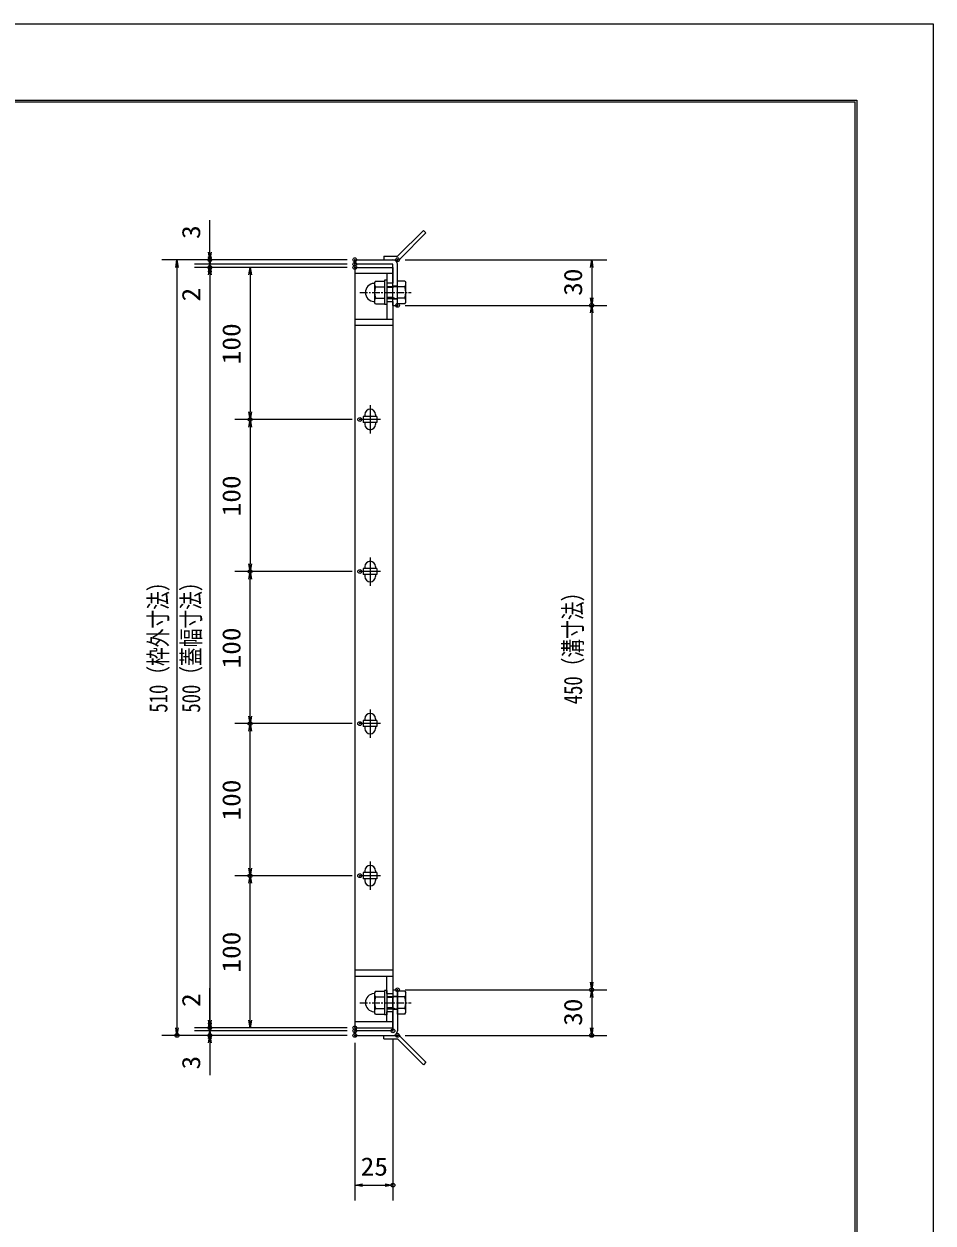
# Model space of a CAD drawing. Units: millimetres, scale not verified. Extents: x -1050 to 1050, y -742 to 742.
# Drawn here: x 453 to 1050, y -46 to 742 of the extents above; entities that cross this region are included whole.
import ezdxf
from ezdxf.enums import TextEntityAlignment as Align

# ---------------------------------------------------------------- set-up
doc = ezdxf.new("R2010")
doc.units = ezdxf.units.MM
doc.header["$LTSCALE"] = 5
doc.header["$PDMODE"] = 32
doc.header["$PDSIZE"] = 2.5
doc.linetypes.add('CHAIN1', pattern=[8, 5, -1, 1, -1])
for name, color, linetype, lineweight in [('0-0_7-図\u3000枠', 4, 'Continuous', 9), ('0-1_寸法注釈', 2, 'Continuous', 9), ('0-2_蓋', 5, 'Continuous', 9), ('0-3_0', 2, 'Continuous', 9), ('0-4_DEFPOINTS', 134, 'Continuous', 9), ('0-7_中心線', 6, 'CHAIN1', 9), ('0-8_締付部品', 7, 'Continuous', 9), ('0-9_枠', 7, 'Continuous', 9), ('0-B_アンカー', 7, 'Continuous', 9)]:
    doc.layers.add(name, color=color, linetype=linetype, lineweight=lineweight)
doc.styles.add('ＭＳ ゴシック', font='')
doc.styles.get('ＭＳ ゴシック').set_extended_font_data('MS Gothic')

# ---------------------------------------------------------------- blocks, each defined once
blk = doc.blocks.new('_OPEN')
at = {"layer": '0-3_0'}
blk.add_line((0, 0), (-5, 0), dxfattribs=at)
blk.add_lwpolyline([(-5, 0.833), (0, 0), (-5, -0.833)], dxfattribs=at)
blk = doc.blocks.new('A$C4F066A7F')
at = {"layer": '0-B_アンカー'}
for p, q in [((0, 96.52), (45.24, 96.52)), ((0, 85.02), (0, 96.52)), ((0, 85.02), (45.24, 85.02)), ((130.26, 0), (45.24, 85.02)), ((138.39, 8.13), (53.37, 93.15)), ((138.39, 8.13), (130.26, 0))]:
    blk.add_line(p, q, dxfattribs=at)
blk.add_arc((45.24, 85.02), 11.5, 45, 90, dxfattribs=at)
blk = doc.blocks.new('A$C6EB770D1')
at = {"layer": '0-B_アンカー'}
for p, q in [((130.257, 96.52), (45.237, 11.5)), ((138.388, 88.388), (53.368, 3.368)), ((138.388, 88.388), (130.257, 96.52)), ((0, 11.5), (45.237, 11.5)), ((0, 11.5), (0, 0)), ((0, 0), (45.237, 0))]:
    blk.add_line(p, q, dxfattribs=at)
blk.add_arc((45.237, 11.5), 11.5, 270, 315, dxfattribs=at)
blk = doc.blocks.new('A$C137235B9')
at = {"layer": '0-8_締付部品'}
for p, q in [((80.467, 80), (80.467, 0)), ((88.467, 80), (80.467, 80)), ((88.467, 80), (88.467, 0)), ((50.87, 77.528), (47.967, 72.5)), ((47.967, 72.5), (47.967, 7.5)), ((50.87, 77.528), (80.467, 77.528)), ((50.87, 58.764), (80.467, 58.764)), ((88.467, 60), (123.467, 60)), ((108.467, 56.615), (88.467, 56.615)), ((114.33, 60), (108.467, 56.615)), ((108.467, 20), (108.467, 60)), ((123.467, 2.472), (123.467, 77.528)), ((148.064, 77.528), (123.467, 77.528)), ((148.064, 58.764), (123.467, 58.764)), ((148.064, 77.528), (150.967, 72.5)), ((150.967, 7.5), (150.967, 72.5)), ((50.87, 2.472), (47.967, 7.5)), ((50.87, 21.236), (80.467, 21.236)), ((50.87, 2.472), (80.467, 2.472)), ((88.467, 0), (80.467, 0)), ((108.467, 23.385), (88.467, 23.385)), ((88.467, 20), (123.467, 20)), ((114.33, 20), (108.467, 23.385)), ((148.064, 21.236), (123.467, 21.236)), ((148.064, 2.472), (123.467, 2.472)), ((148.064, 2.472), (150.967, 7.5))]:
    blk.add_line(p, q, dxfattribs=at)
at = {"layer": '0-8_締付部品', "color": 6, "linetype": 'CHAIN1'}
blk.add_line((0, 40), (167.946, 40), dxfattribs=at)
at = {"layer": '0-8_締付部品'}
for centre, radius, start, end in [((47.967, 40), 30, 92.7294, 267.2706), ((46.467, 71.464), 1.5, 272.7294, 0), ((64.58, 68.146), 16.613, 180, 214.38425), ((110.064, 40), 62.097, 162.41205, 197.58795), ((134.354, 68.146), 16.613, 325.61575, 0), ((88.87, 40), 62.097, 342.41205, 17.58795), ((46.467, 8.536), 1.5, 0, 87.2706), ((64.58, 11.854), 16.613, 145.61575, 180), ((134.354, 11.854), 16.613, 0, 34.38425)]:
    blk.add_arc(centre, radius, start, end, dxfattribs=at)
at = {"layer": '0-9_枠'}
for p, q in [((108.467, 61.25), (123.467, 61.25)), ((108.467, 18.75), (123.467, 18.75))]:
    blk.add_line(p, q, dxfattribs=at)

msp = doc.modelspace()

# ---------------------------------------------------------------- linework, layer by layer
at = {"layer": '0-0_7-図\u3000枠'}
for p in [(-973.75, 691.25), (998.75, -691.25)]:
    msp.add_line(p, (998.75, 691.25), dxfattribs=at)
msp.add_lwpolyline([(-975, 692.5), (1000, 692.5), (1000, -692.5)], dxfattribs=at)
at = {"layer": '0-1_寸法注釈'}
for p, q in [((574.681, 592.475), (574.681, 613.588)), ((574.681, 589.475), (574.681, 594.475)), ((665.063, 587.475), (543.149, 587.475)), ((665.063, 587.475), (564.681, 587.475)), ((665.063, 584.475), (564.681, 584.475)), ((665.063, 584.475), (564.681, 584.475)), ((574.681, 584.475), (574.681, 587.475)), ((574.681, 584.475), (574.681, 582.475)), ((703.11, 587.475), (835.677, 587.475)), ((553.149, 582.475), (553.149, 82.475)), ((665.063, 582.475), (564.681, 582.475)), ((665.063, 582.475), (564.681, 582.475)), ((574.681, 579.475), (574.681, 574.475)), ((574.681, 577.475), (574.681, 556.362)), ((574.681, 577.475), (574.681, 87.475)), ((665.063, 582.475), (591.181, 582.475)), ((601.181, 577.475), (601.181, 487.475)), ((825.677, 582.475), (825.677, 562.475)), ((703.11, 557.475), (835.677, 557.475)), ((703.11, 557.475), (835.677, 557.475)), ((825.677, 552.475), (825.677, 112.475)), ((668.253, 482.475), (591.181, 482.475)), ((668.253, 482.475), (591.181, 482.475)), ((601.181, 477.475), (601.181, 387.475)), ((668.253, 382.475), (591.181, 382.475)), ((668.253, 382.475), (591.181, 382.475)), ((601.181, 287.475), (601.181, 377.475)), ((668.253, 282.475), (591.181, 282.475)), ((668.253, 282.475), (591.181, 282.475)), ((601.181, 187.475), (601.181, 277.475)), ((668.253, 182.475), (591.181, 182.475)), ((668.253, 182.475), (591.181, 182.475)), ((601.181, 87.475), (601.181, 177.475)), ((574.681, 87.475), (574.681, 108.588)), ((703.063, 107.475), (835.677, 107.475)), ((703.063, 107.475), (835.677, 107.475)), ((825.677, 102.475), (825.677, 82.475)), ((574.681, 85.475), (574.681, 90.475)), ((665.063, 82.475), (564.681, 82.475)), ((665.063, 82.475), (564.681, 82.475)), ((665.063, 80.475), (564.681, 80.475)), ((665.063, 80.475), (564.681, 80.475)), ((574.681, 80.475), (574.681, 82.475)), ((574.681, 80.475), (574.681, 77.475)), ((665.063, 82.475), (591.181, 82.475)), ((665.063, 77.475), (543.149, 77.475)), ((665.063, 77.475), (564.681, 77.475)), ((574.681, 75.475), (574.681, 70.475)), ((574.681, 72.475), (574.681, 51.362)), ((670.063, 72.475), (670.063, -31.047)), ((695.063, 75.475), (695.063, -31.047)), ((703.11, 77.475), (835.677, 77.475)), ((675.063, -21.047), (690.063, -21.047))]:
    msp.add_line(p, q, dxfattribs=at)
at = {"layer": '0-2_蓋'}
for p, q in [((670.063, 582.475), (670.063, 82.475)), ((670.063, 582.475), (695.063, 582.475)), ((695.063, 578.475), (670.063, 578.475)), ((691.063, 578.475), (691.063, 571.978)), ((695.063, 582.475), (695.063, 571.978)), ((695.063, 571.978), (691.063, 571.978)), ((691.063, 559.978), (695.063, 559.978)), ((691.063, 559.978), (691.063, 548.475)), ((695.063, 559.978), (695.063, 104.972)), ((670.063, 548.475), (695.063, 548.475)), ((670.063, 544.475), (695.063, 544.475)), ((675.563, 484.475), (675.563, 480.475)), ((684.563, 484.475), (675.563, 484.475)), ((676.563, 485.725), (676.563, 484.475)), ((683.563, 485.725), (683.563, 484.475)), ((684.563, 484.475), (684.563, 480.475)), ((684.563, 480.475), (675.563, 480.475)), ((676.563, 480.475), (676.563, 479.225)), ((683.563, 480.475), (683.563, 479.225)), ((675.563, 384.475), (675.563, 380.475)), ((684.563, 384.475), (675.563, 384.475)), ((684.563, 380.475), (675.563, 380.475)), ((676.563, 385.725), (676.563, 384.475)), ((676.563, 380.475), (676.563, 379.225)), ((683.563, 385.725), (683.563, 384.475)), ((683.563, 380.475), (683.563, 379.225)), ((684.563, 384.475), (684.563, 380.475)), ((676.563, 285.725), (676.563, 284.475)), ((683.563, 285.725), (683.563, 284.475)), ((684.563, 284.475), (684.563, 280.475)), ((684.563, 280.475), (675.563, 280.475)), ((676.563, 280.475), (676.563, 279.225)), ((683.563, 280.475), (683.563, 279.225)), ((676.563, 185.725), (676.563, 184.475)), ((683.563, 185.725), (683.563, 184.475)), ((684.563, 184.475), (684.563, 180.475)), ((684.563, 180.475), (675.563, 180.475)), ((676.563, 180.475), (676.563, 179.225)), ((683.563, 180.475), (683.563, 179.225)), ((670.063, 120.475), (695.063, 120.475)), ((670.063, 116.475), (695.063, 116.475)), ((691.063, 104.972), (691.063, 116.475)), ((691.063, 104.972), (695.063, 104.972)), ((695.063, 92.972), (691.063, 92.972)), ((691.063, 86.475), (691.063, 92.972)), ((695.063, 82.475), (695.063, 92.972)), ((695.063, 86.475), (670.063, 86.475)), ((670.063, 82.475), (695.063, 82.475))]:
    msp.add_line(p, q, dxfattribs=at)
for points in [[(684.563, 284.475), (675.563, 284.475), (675.563, 280.475)], [(684.563, 184.475), (675.563, 184.475), (675.563, 180.475)]]:
    msp.add_lwpolyline(points, dxfattribs=at)
for centre, start, end in [((680.063, 485.725), 0, 180), ((680.063, 479.225), 180, 0), ((680.063, 385.725), 0, 180), ((680.063, 379.225), 180, 0), ((680.063, 285.725), 0, 180), ((680.063, 279.225), 180, 0), ((680.063, 185.725), 0, 180), ((680.063, 179.225), 180, 0)]:
    msp.add_arc(centre, 3.5, start, end, dxfattribs=at)
at = {"layer": '0-2_蓋', "color": 7}
for p in [(670.063, 582.475), (670.063, 82.475)]:
    msp.add_point(p, dxfattribs=at)
at = {"layer": '0-4_DEFPOINTS'}
msp.add_lwpolyline([(-1050, -742.5), (-1050, 742.5), (1050, 742.5), (1050, -742.5)], close=True, dxfattribs=at)
for p in [(574.681, 587.475), (574.681, 582.475), (670.063, 587.475), (670.063, 584.475), (670.063, 582.475), (670.063, 582.475), (698.11, 587.475), (698.11, 557.475), (825.677, 557.475), (601.181, 482.475), (673.253, 482.475), (601.181, 382.475), (601.181, 382.475), (673.253, 382.475), (673.253, 382.475), (601.181, 282.475), (673.253, 282.475), (601.181, 182.475), (673.253, 182.475), (698.063, 107.475), (825.677, 107.475), (574.681, 82.475), (670.063, 82.475), (670.063, 82.475), (670.063, 80.475), (670.063, 80.475), (695.063, 80.475), (553.149, 77.475), (574.681, 77.475), (670.063, 77.475), (670.063, 77.475), (698.11, 77.475), (825.677, 77.475), (695.063, -21.047)]:
    msp.add_point(p, dxfattribs=at)
at = {"layer": '0-7_中心線'}
for p, q in [((680.063, 491.775), (680.063, 473.175)), ((686.872, 482.475), (673.253, 482.475)), ((680.063, 391.775), (680.063, 373.175)), ((686.872, 382.475), (673.253, 382.475)), ((680.063, 291.775), (680.063, 273.175)), ((686.872, 282.475), (673.253, 282.475)), ((680.063, 191.775), (680.063, 173.175)), ((686.872, 182.475), (673.253, 182.475))]:
    msp.add_line(p, q, dxfattribs=at)
at = {"layer": '0-9_枠'}
for p, q in [((670.063, 587.475), (695.063, 587.475)), ((670.063, 584.475), (670.063, 587.475)), ((695.063, 584.475), (670.063, 584.475)), ((695.063, 557.475), (695.063, 584.475)), ((698.063, 557.475), (698.063, 584.475)), ((695.063, 557.475), (698.063, 557.475)), ((695.063, 107.475), (695.063, 80.475)), ((695.063, 107.475), (698.063, 107.475)), ((698.063, 107.475), (698.063, 80.475)), ((695.063, 80.475), (670.063, 80.475)), ((670.063, 80.475), (670.063, 77.475)), ((670.063, 77.475), (695.063, 77.475))]:
    msp.add_line(p, q, dxfattribs=at)
for centre, start, end in [((695.063, 584.475), 0, 90), ((695.063, 80.475), 270, 0)]:
    msp.add_arc(centre, 3, start, end, dxfattribs=at)

# ---------------------------------------------------------------- block references
at = {"layer": '0-1_寸法注釈'}
for p, rotation in [((574.681, 587.475), 270), ((553.149, 587.475), 90), ((574.681, 584.475), 270), ((574.681, 584.475), 90), ((825.677, 587.475), 90), ((574.681, 582.475), 90), ((574.681, 582.475), 90), ((601.181, 582.475), 90), ((825.677, 557.475), 270), ((825.677, 557.475), 90), ((601.181, 482.475), 270), ((601.181, 482.475), 90), ((601.181, 382.475), 270), ((601.181, 382.475), 90), ((601.181, 282.475), 270), ((601.181, 282.475), 90), ((601.181, 182.475), 270), ((601.181, 182.475), 90), ((825.677, 107.475), 270), ((825.677, 107.475), 90), ((574.681, 82.475), 270), ((574.681, 82.475), 270), ((601.181, 82.475), 270), ((553.149, 77.475), 270), ((574.681, 80.475), 270), ((574.681, 80.475), 90), ((825.677, 77.475), 270), ((574.681, 77.475), 90), ((670.063, -21.047), 180)]:
    msp.add_blockref('_OPEN', p, dxfattribs=dict(at, rotation=rotation))
msp.add_blockref('_OPEN', (695.063, -21.047), dxfattribs=at)
at = {"layer": '0-8_締付部品', "xscale": 0.2, "yscale": 0.2}
for p in [(673.369, 557.975), (673.369, 90.975)]:
    msp.add_blockref('A$C137235B9', p, dxfattribs=at)
at = {"layer": '0-B_アンカー', "xscale": 0.2, "yscale": 0.2}
for name, p in [('A$C6EB770D1', (689.063, 587.475)), ('A$C4F066A7F', (689.063, 58.171))]:
    msp.add_blockref(name, p, dxfattribs=at)

# ---------------------------------------------------------------- texts
at = {"layer": '0-1_寸法注釈', "color": 7, "style": 'ＭＳ ゴシック'}
for s, height, width, p in [('3', 12.02, 1.1, (571.994, 601.165)), ('30', 12.02, 1.1, (822.99, 563.742)), ('2', 12.02, 1.1, (571.994, 560.052)), ('100', 12.02, 1.1, (598.494, 518.72)), ('100', 12.02, 1.1, (598.494, 418.72)), ('510（枠外寸法）', 12.02, 0.75, (550.462, 289.682)), ('500（蓋幅寸法）', 12.02, 0.75, (571.994, 289.682)), ('450（溝寸法）', 12.03, 0.75, (822.99, 295.184)), ('100', 12.02, 1.1, (598.494, 318.72)), ('100', 12.02, 1.1, (598.494, 218.72)), ('100', 12.02, 1.1, (598.494, 118.72)), ('2', 12.02, 1.1, (571.994, 96.165)), ('30', 12.02, 1.1, (822.99, 83.742)), ('3', 12.02, 1.1, (571.994, 55.052))]:
    msp.add_text(s, height=height, rotation=90, dxfattribs=dict(at, width=width)).set_placement(p, align=Align.BOTTOM_LEFT)
at = {"layer": '0-1_寸法注釈', "color": 7, "style": 'ＭＳ ゴシック', "width": 1.1}
msp.add_text('25', height=12.02, dxfattribs=at).set_placement((673.829, -18.36), align=Align.BOTTOM_LEFT)

doc.saveas('drawing.dxf')
